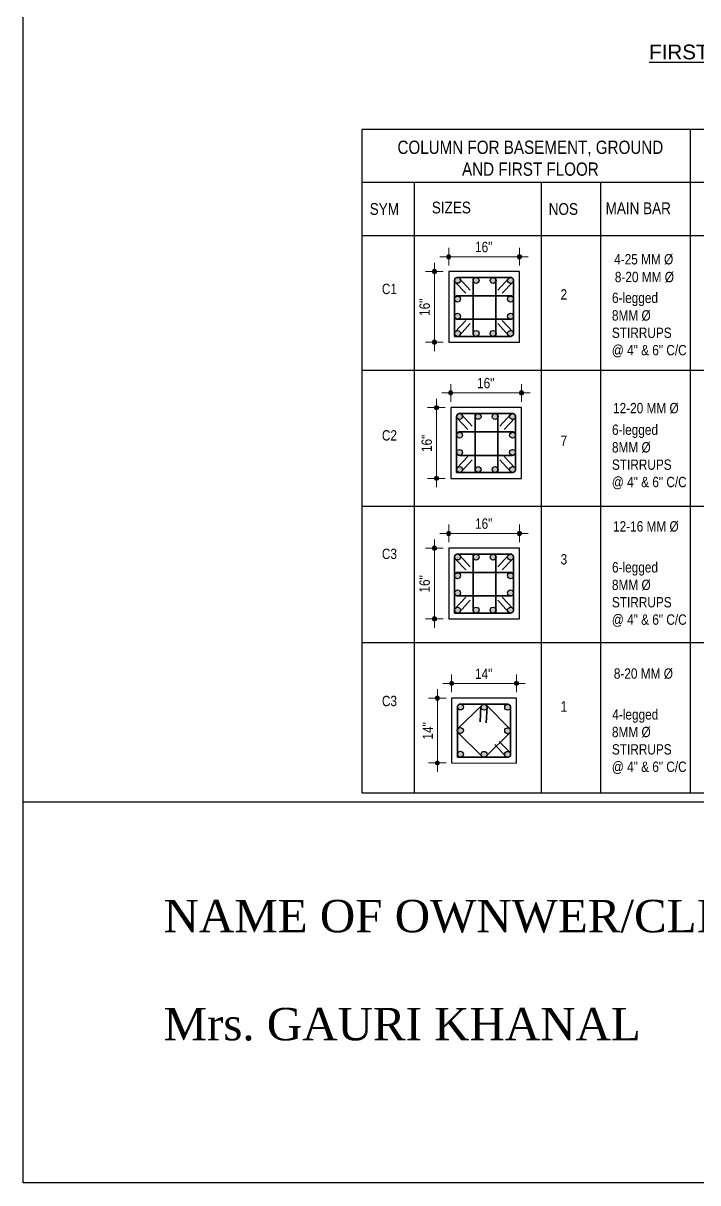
# Model space of a CAD drawing. Header units: inches. Extents: x 57837 to 133168, y 6972 to 27776.
# Drawn here: x 63643 to 64101, y 18018 to 18805 of the extents above; entities that cross this region are included whole.
import ezdxf

# ---------------------------------------------------------------- set-up
doc = ezdxf.new("R2010")
doc.units = ezdxf.units.IN
doc.header["$MEASUREMENT"] = 0
doc.linetypes.add('7', pattern=[102.626827, 39.007475, -24.611877, 39.007475])
for name, color, linetype, lineweight in [('DIM', 2, 'Continuous', 13), ('rod position', 1, 'Continuous', 30), ('stirrup', 60, '7', 35)]:
    doc.layers.add(name, color=color, linetype=linetype, lineweight=lineweight)
doc.layers.add('elevation', color=3, linetype='Continuous')
doc.layers.add('text', color=255, linetype='Continuous')
doc.styles.add('Arial', font='arial.ttf', dxfattribs={"height": 6.5})
doc.styles.get("Standard").update_dxf_attribs({"font": 'ARIALN.TTF', "height": 7})

msp = doc.modelspace()

# ---------------------------------------------------------------- hatches: boundary and pattern name
at = {"lineweight": 13}
h = msp.add_hatch(color=256, dxfattribs=at)
edge = h.paths.add_edge_path()
edge.add_arc((63932.1, 18646.78), 1.42, 180, 540)
h = msp.add_hatch(color=256, dxfattribs=at)
edge = h.paths.add_edge_path()
edge.add_arc((63980.1, 18646.78), 1.42, 0, 360)
h = msp.add_hatch(color=256, dxfattribs=at)
edge = h.paths.add_edge_path()
edge.add_arc((63922.41, 18636.74), 1.42, 90, 450)
h = msp.add_hatch(color=256, dxfattribs=at)
edge = h.paths.add_edge_path()
edge.add_arc((63922.41, 18588.74), 1.42, -90, 270)
h = msp.add_hatch(color=256, dxfattribs=at)
edge = h.paths.add_edge_path()
edge.add_arc((63933.47, 18554.37), 1.42, 180, 540)
h = msp.add_hatch(color=256, dxfattribs=at)
edge = h.paths.add_edge_path()
edge.add_arc((63981.47, 18554.37), 1.42, 0, 360)
h = msp.add_hatch(color=256, dxfattribs=at)
edge = h.paths.add_edge_path()
edge.add_arc((63923.79, 18544.33), 1.42, 90, 450)
h = msp.add_hatch(color=256, dxfattribs=at)
edge = h.paths.add_edge_path()
edge.add_arc((63923.79, 18496.33), 1.42, -90, 270)
h = msp.add_hatch(color=256, dxfattribs=at)
edge = h.paths.add_edge_path()
edge.add_arc((63932.1, 18458.95), 1.42, 180, 540)
h = msp.add_hatch(color=256, dxfattribs=at)
edge = h.paths.add_edge_path()
edge.add_arc((63980.1, 18458.95), 1.42, 0, 360)
h = msp.add_hatch(color=256, dxfattribs=at)
edge = h.paths.add_edge_path()
edge.add_arc((63922.41, 18448.91), 1.42, 90, 450)
h = msp.add_hatch(color=256, dxfattribs=at)
edge = h.paths.add_edge_path()
edge.add_arc((63922.41, 18400.91), 1.42, -90, 270)
h = msp.add_hatch(color=256, dxfattribs=at)
edge = h.paths.add_edge_path()
edge.add_arc((63934.09, 18357.16), 1.42, 180, 540)
h = msp.add_hatch(color=256, dxfattribs=at)
edge = h.paths.add_edge_path()
edge.add_arc((63978.1, 18357.16), 1.42, 0, 360)
h = msp.add_hatch(color=256, dxfattribs=at)
edge = h.paths.add_edge_path()
edge.add_arc((63924.41, 18347.12), 1.42, 90, 450)
h = msp.add_hatch(color=256, dxfattribs=at)
edge = h.paths.add_edge_path()
edge.add_arc((63924.41, 18303.12), 1.42, -90, 270)
at = {"layer": 'DIM'}
h = msp.add_hatch(color=1, dxfattribs=at)
h.paths.add_polyline_path([(63976.1, 18630.79, 0.976448), (63972.1, 18630.69, 0.978811), (63976.1, 18630.61), (63976.1, 18630.74, 0.005228)])
h.paths.add_polyline_path([(63960.22, 18630.69, 0.851655), (63964.12, 18630.06), (63964.12, 18631.32, 0.851655)])
h.paths.add_polyline_path([(63948.72, 18630.69, 1), (63952.72, 18630.69, 1)])
h.paths.add_polyline_path([(63940.1, 18630.74, 1), (63936.1, 18630.74, 0.152148), (63936.45, 18629.61), (63936.89, 18629.15, 0.619217)])
h.paths.add_polyline_path([(63936.1, 18618.26), (63936.1, 18617.83, 0.94791), (63940.09, 18618.05, 0.94791)])
h.paths.add_polyline_path([(63972.1, 18618.05, 0.976081), (63976.1, 18617.95), (63976.1, 18618.14, 0.976231)])
h.paths.add_polyline_path([(63974.1, 18604.38, 0.414124), (63976.1, 18606.38), (63976.1, 18606.51, 0.968482), (63972.1, 18606.38, 0.41361)])
h.paths.add_polyline_path([(63940.09, 18606.38, 0.94791), (63936.1, 18606.59), (63936.1, 18606.28, 0.400279), (63938.1, 18604.38, 0.412876)])
h.paths.add_polyline_path([(63936.1, 18594.93), (63936.1, 18594.51, 0.94791), (63940.09, 18594.72, 0.630262), (63936.83, 18596.28), (63936.48, 18595.91, 0.132974)])
h.paths.add_polyline_path([(63952.72, 18594.74, 1), (63948.72, 18594.74, 1)])
h.paths.add_polyline_path([(63960.22, 18594.74, 0.851655), (63964.12, 18594.12), (63964.12, 18595.37, 0.851655)])
h.paths.add_polyline_path([(63972.1, 18594.71, 1), (63976.1, 18594.71, 0.181661), (63975.61, 18596.03), (63975.48, 18596.16, 0.659668)])
h = msp.add_hatch(color=1, dxfattribs=at)
h.paths.add_polyline_path([(63977.47, 18538.37, 0.976448), (63973.47, 18538.27, 0.978811), (63977.47, 18538.19), (63977.47, 18538.33, 0.005228)])
h.paths.add_polyline_path([(63961.6, 18538.27, 0.851655), (63965.49, 18537.64), (63965.49, 18538.9, 0.851655)])
h.paths.add_polyline_path([(63950.1, 18538.27, 1), (63954.1, 18538.27, 1)])
h.paths.add_polyline_path([(63941.47, 18538.33, 1), (63937.47, 18538.33, 0.152148), (63937.83, 18537.19), (63938.27, 18536.73, 0.619217)])
h.paths.add_polyline_path([(63937.47, 18525.84), (63937.47, 18525.41, 0.94791), (63941.46, 18525.63, 0.94791)])
h.paths.add_polyline_path([(63973.47, 18525.63, 0.976081), (63977.47, 18525.53), (63977.47, 18525.72, 0.976231)])
h.paths.add_polyline_path([(63975.47, 18511.96, 0.414124), (63977.47, 18513.96), (63977.47, 18514.09, 0.968482), (63973.47, 18513.96, 0.41361)])
h.paths.add_polyline_path([(63941.46, 18513.96, 0.94791), (63937.47, 18514.17), (63937.47, 18513.86, 0.400279), (63939.47, 18511.96, 0.412876)])
h.paths.add_polyline_path([(63937.47, 18502.51), (63937.47, 18502.09, 0.94791), (63941.46, 18502.3, 0.630262), (63938.21, 18503.86), (63937.85, 18503.49, 0.132974)])
h.paths.add_polyline_path([(63954.1, 18502.33, 1), (63950.1, 18502.33, 1)])
h.paths.add_polyline_path([(63961.6, 18502.33, 0.851655), (63965.49, 18501.7), (63965.49, 18502.95, 0.851655)])
h.paths.add_polyline_path([(63973.47, 18502.29, 1), (63977.47, 18502.29, 0.181661), (63976.98, 18503.61), (63976.86, 18503.74, 0.659668)])
h = msp.add_hatch(color=1, dxfattribs=at)
h.paths.add_polyline_path([(63976.1, 18442.95, 0.976448), (63972.1, 18442.85, 0.978811), (63976.1, 18442.77), (63976.1, 18442.91, 0.005228)])
h.paths.add_polyline_path([(63960.22, 18442.85, 0.851655), (63964.12, 18442.22), (63964.12, 18443.48, 0.851655)])
h.paths.add_polyline_path([(63948.72, 18442.85, 1), (63952.72, 18442.85, 1)])
h.paths.add_polyline_path([(63940.1, 18442.91, 1), (63936.1, 18442.91, 0.152148), (63936.45, 18441.77), (63936.89, 18441.31, 0.619217)])
h.paths.add_polyline_path([(63936.1, 18430.42), (63936.1, 18429.99, 0.94791), (63940.09, 18430.21, 0.94791)])
h.paths.add_polyline_path([(63972.1, 18430.21, 0.976081), (63976.1, 18430.11), (63976.1, 18430.3, 0.976231)])
h.paths.add_polyline_path([(63974.1, 18416.54, 0.414124), (63976.1, 18418.54), (63976.1, 18418.67, 0.968482), (63972.1, 18418.54, 0.41361)])
h.paths.add_polyline_path([(63940.09, 18418.54, 0.94791), (63936.1, 18418.75), (63936.1, 18418.44, 0.400279), (63938.1, 18416.54, 0.412876)])
h.paths.add_polyline_path([(63936.1, 18407.09), (63936.1, 18406.67, 0.94791), (63940.09, 18406.88, 0.630262), (63936.83, 18408.44), (63936.48, 18408.07, 0.132974)])
h.paths.add_polyline_path([(63952.72, 18406.91, 1), (63948.72, 18406.91, 1)])
h.paths.add_polyline_path([(63960.22, 18406.91, 0.851655), (63964.12, 18406.28), (63964.12, 18407.53, 0.851655)])
h.paths.add_polyline_path([(63972.1, 18406.87, 1), (63976.1, 18406.87, 0.181661), (63975.61, 18408.19), (63975.48, 18408.32, 0.659668)])
h = msp.add_hatch(color=1, dxfattribs=at)
h.paths.add_polyline_path([(63938.09, 18325.33), (63938.09, 18324.91, 0.94791), (63942.08, 18325.12, 0.94791)])
h.paths.add_polyline_path([(63958.1, 18340.93, 0.528507), (63955.37, 18342.79, 0.101707), (63954.73, 18342.31), (63954.4, 18341.99, 0.140749), (63954.1, 18340.93, 1)])
h.paths.add_polyline_path([(63940.11, 18343.12), (63940.09, 18343.12, 0.414214), (63938.09, 18341.12, 1), (63942.09, 18341.12, 0.411781)])
h.paths.add_polyline_path([(63938.09, 18309.31), (63938.09, 18308.88, 0.338398), (63939.77, 18307.12), (63940.4, 18307.12, 0.368474), (63942.08, 18309.09, 0.94791)])
h.paths.add_polyline_path([(63954.1, 18308.99, 0.183047), (63954.6, 18307.66), (63954.78, 18307.48, 0.11652), (63955.59, 18307.05), (63956.59, 18307.05, 0.343594), (63958.1, 18308.99, 1)])
h.paths.add_polyline_path([(63973.61, 18310.27), (63973.48, 18310.4, 0.659668), (63970.1, 18308.95, 0.358569), (63971.72, 18306.99), (63972.1, 18306.99, 0.414214), (63974.1, 18308.99), (63974.1, 18309.04, 0.170621)])
h.paths.add_polyline_path([(63973.42, 18326.44), (63973.23, 18326.64, 0.60277), (63970.1, 18324.99, 0.978811), (63974.1, 18324.9), (63974.1, 18325.07, 0.198912)])
h.paths.add_polyline_path([(63974.1, 18340.85), (63974.1, 18340.99, 0.005228), (63974.1, 18341.03, 0.976448), (63970.1, 18340.93, 0.978811)])

# ---------------------------------------------------------------- linework, layer by layer
at = {"color": 1}
for p, q in [((63643.31, 18018.07), (63643.31, 20130.13)), ((66523.31, 18018.07), (63643.31, 18018.07))]:
    msp.add_line(p, q, dxfattribs=at)
at = {"lineweight": 13}
for p, q in [((63932.1, 18640.78), (63932.1, 18652.78)), ((63980.1, 18652.78), (63980.1, 18640.78)), ((63922.41, 18630.74), (63922.41, 18642.74)), ((63938.1, 18646.78), (63926.1, 18646.78)), ((63974.1, 18646.78), (63986.1, 18646.78)), ((63916.41, 18636.74), (63928.41, 18636.74)), ((63928.41, 18588.74), (63916.41, 18588.74)), ((63922.41, 18594.74), (63922.41, 18582.74)), ((63933.47, 18548.37), (63933.47, 18560.37)), ((63981.47, 18560.37), (63981.47, 18548.37)), ((63923.79, 18538.33), (63923.79, 18550.33)), ((63939.47, 18554.37), (63927.47, 18554.37)), ((63975.47, 18554.37), (63987.47, 18554.37)), ((63917.79, 18544.33), (63929.79, 18544.33)), ((63923.79, 18502.33), (63923.79, 18490.33)), ((63929.79, 18496.33), (63917.79, 18496.33)), ((63932.1, 18452.95), (63932.1, 18464.95)), ((63980.1, 18464.95), (63980.1, 18452.95)), ((63922.41, 18442.91), (63922.41, 18454.91)), ((63938.1, 18458.95), (63926.1, 18458.95)), ((63974.1, 18458.95), (63986.1, 18458.95)), ((63916.41, 18448.91), (63928.41, 18448.91)), ((63922.41, 18406.91), (63922.41, 18394.91)), ((63928.41, 18400.91), (63916.41, 18400.91)), ((63934.09, 18351.16), (63934.09, 18363.16)), ((63978.1, 18363.16), (63978.1, 18351.16)), ((63924.41, 18341.12), (63924.41, 18353.12)), ((63940.09, 18357.16), (63928.09, 18357.16)), ((63972.1, 18357.16), (63984.1, 18357.16)), ((63918.41, 18347.12), (63930.41, 18347.12)), ((63924.41, 18309.12), (63924.41, 18297.12)), ((63930.41, 18303.12), (63918.41, 18303.12))]:
    msp.add_line(p, q, dxfattribs=at)
for p in [(63643.31, 18018.07), (66523.31, 18276.38)]:
    msp.add_line(p, (63643.31, 18276.38))
for centre in [(63932.1, 18646.78), (63980.1, 18646.78), (63922.41, 18636.74), (63922.41, 18588.74), (63933.47, 18554.37), (63981.47, 18554.37), (63923.79, 18544.33), (63923.79, 18496.33), (63932.1, 18458.95), (63980.1, 18458.95), (63922.41, 18448.91), (63922.41, 18400.91), (63934.09, 18357.16), (63978.1, 18357.16), (63924.41, 18347.12), (63924.41, 18303.12)]:
    msp.add_circle(centre, 1.42, dxfattribs=at)
at = {"layer": 'DIM', "linetype": 'ByBlock'}
for p, q in [((63976.1, 18646.78), (63936.1, 18646.78)), ((63922.41, 18632.74), (63922.41, 18592.74)), ((63977.47, 18554.37), (63937.47, 18554.37)), ((63923.79, 18540.33), (63923.79, 18500.33)), ((63976.1, 18458.95), (63936.1, 18458.95)), ((63922.41, 18444.91), (63922.41, 18404.91)), ((63974.1, 18357.16), (63938.09, 18357.16)), ((63924.41, 18343.12), (63924.41, 18307.12))]:
    msp.add_line(p, q, dxfattribs=at)
at = {"layer": 'elevation'}
for p, q in [((63873.31, 18282.63), (63873.31, 18733.31)), ((63873.31, 18733.31), (64952.99, 18733.31)), ((64095.98, 18733.31), (64095.98, 18282.63)), ((63873.31, 18697.31), (64952.99, 18697.31)), ((63908.61, 18697.31), (63908.61, 18282.63)), ((63994.77, 18697.31), (63994.77, 18282.63)), ((63994.77, 18697.31), (63994.77, 18282.63)), ((64035.09, 18697.31), (64035.09, 18282.63)), ((63873.31, 18661.31), (64952.99, 18661.31)), ((63980.1, 18636.74), (63932.1, 18636.74)), ((63932.1, 18636.74), (63932.1, 18588.74)), ((63980.1, 18588.74), (63980.1, 18636.74)), ((63932.1, 18588.74), (63980.1, 18588.74)), ((63873.31, 18569.83), (64558.91, 18569.83)), ((63981.47, 18544.33), (63933.47, 18544.33)), ((63933.47, 18544.33), (63933.47, 18496.33)), ((63981.47, 18496.33), (63981.47, 18544.33)), ((63933.47, 18496.33), (63981.47, 18496.33)), ((63873.31, 18477.41), (64558.91, 18477.41)), ((63980.1, 18448.91), (63932.1, 18448.91)), ((63932.1, 18448.91), (63932.1, 18400.91)), ((63980.1, 18400.91), (63980.1, 18448.91)), ((63932.1, 18400.91), (63980.1, 18400.91)), ((63873.31, 18384.99), (64558.91, 18384.99)), ((63978.1, 18346.99), (63934.09, 18347.12)), ((63934.09, 18347.12), (63934.09, 18303.12)), ((63978.1, 18302.99), (63978.1, 18346.99)), ((63934.09, 18303.12), (63978.1, 18302.99)), ((64558.91, 18282.63), (63873.31, 18282.63))]:
    msp.add_line(p, q, dxfattribs=at)
at = {"layer": 'rod position'}
for centre in [(63938.1, 18630.74), (63950.72, 18630.69), (63962.22, 18630.69), (63974.1, 18630.69), (63938.09, 18618.05), (63974.1, 18618.05), (63938.09, 18606.38), (63974.1, 18606.38), (63938.09, 18594.72), (63950.72, 18594.74), (63962.22, 18594.74), (63974.1, 18594.71), (63939.47, 18538.33), (63952.1, 18538.27), (63963.6, 18538.27), (63975.47, 18538.27), (63939.46, 18525.63), (63975.47, 18525.63), (63939.46, 18513.96), (63975.47, 18513.96), (63939.46, 18502.3), (63952.1, 18502.33), (63963.6, 18502.33), (63975.47, 18502.29), (63938.1, 18442.91), (63950.72, 18442.85), (63962.22, 18442.85), (63974.1, 18442.85), (63938.09, 18430.21), (63974.1, 18430.21), (63938.09, 18418.54), (63974.1, 18418.54), (63938.09, 18406.88), (63950.72, 18406.91), (63962.22, 18406.91), (63974.1, 18406.87), (63940.09, 18341.12), (63956.1, 18340.93), (63972.1, 18340.93), (63940.08, 18325.12), (63972.1, 18324.99), (63940.08, 18309.09), (63956.1, 18308.99), (63972.1, 18308.95)]:
    msp.add_circle(centre, 2, dxfattribs=at)
at = {"layer": 'stirrup'}
for p, q in [((63936.1, 18630.74), (63936.1, 18592.74)), ((63943.76, 18621.98), (63936.48, 18629.58)), ((63974.1, 18632.74), (63938.1, 18632.74)), ((63939.46, 18632.11), (63946.75, 18624.08)), ((63964.12, 18632.74), (63948.62, 18632.74)), ((63948.62, 18632.74), (63948.62, 18592.74)), ((63964.12, 18592.74), (63964.12, 18632.74)), ((63972.74, 18632.11), (63965.45, 18624.08)), ((63968.43, 18621.98), (63975.72, 18629.58)), ((63976.1, 18594.74), (63976.1, 18630.74)), ((63938.1, 18620.33), (63974.1, 18620.33)), ((63936.1, 18606.38), (63936.1, 18618.33)), ((63976.1, 18618.33), (63976.1, 18606.38)), ((63943.76, 18603.51), (63936.48, 18595.91)), ((63974.1, 18604.38), (63938.1, 18604.38)), ((63968.43, 18603.51), (63975.72, 18595.91)), ((63939.46, 18593.38), (63946.75, 18601.41)), ((63972.74, 18593.38), (63965.45, 18601.41)), ((63936.1, 18594.93), (63936.1, 18592.74)), ((63936.1, 18592.74), (63974.1, 18592.74)), ((63936.1, 18592.74), (63938.4, 18592.74)), ((63948.62, 18592.74), (63964.12, 18592.74)), ((63937.47, 18538.33), (63937.47, 18500.33)), ((63945.14, 18529.56), (63937.85, 18537.16)), ((63975.47, 18540.33), (63939.47, 18540.33)), ((63940.83, 18539.69), (63948.12, 18531.66)), ((63965.49, 18540.33), (63949.99, 18540.33)), ((63949.99, 18540.33), (63949.99, 18500.33)), ((63965.49, 18500.33), (63965.49, 18540.33)), ((63974.11, 18539.69), (63966.83, 18531.66)), ((63969.81, 18529.56), (63977.09, 18537.16)), ((63977.47, 18502.33), (63977.47, 18538.33)), ((63937.47, 18513.96), (63937.47, 18525.91)), ((63939.47, 18527.91), (63975.47, 18527.91)), ((63977.47, 18525.91), (63977.47, 18513.96)), ((63945.14, 18511.09), (63937.85, 18503.49)), ((63975.47, 18511.96), (63939.47, 18511.96)), ((63940.83, 18500.96), (63948.12, 18508.99)), ((63974.11, 18500.96), (63966.83, 18508.99)), ((63969.81, 18511.09), (63977.09, 18503.49)), ((63937.47, 18502.51), (63937.47, 18500.33)), ((63937.47, 18500.33), (63975.47, 18500.33)), ((63937.47, 18500.33), (63939.78, 18500.33)), ((63949.99, 18500.33), (63965.49, 18500.33)), ((63936.1, 18442.91), (63936.1, 18404.91)), ((63943.76, 18434.14), (63936.48, 18441.74)), ((63974.1, 18444.91), (63938.1, 18444.91)), ((63939.46, 18444.28), (63946.75, 18436.24)), ((63964.12, 18444.91), (63948.62, 18444.91)), ((63948.62, 18444.91), (63948.62, 18404.91)), ((63964.12, 18404.91), (63964.12, 18444.91)), ((63972.74, 18444.28), (63965.45, 18436.24)), ((63968.43, 18434.14), (63975.72, 18441.74)), ((63976.1, 18406.91), (63976.1, 18442.91)), ((63936.1, 18418.54), (63936.1, 18430.49)), ((63938.1, 18432.49), (63974.1, 18432.49)), ((63976.1, 18430.49), (63976.1, 18418.54)), ((63943.76, 18415.68), (63936.48, 18408.07)), ((63974.1, 18416.54), (63938.1, 18416.54)), ((63968.43, 18415.68), (63975.72, 18408.07)), ((63936.1, 18407.09), (63936.1, 18404.91)), ((63939.46, 18405.54), (63946.75, 18413.57)), ((63972.74, 18405.54), (63965.45, 18413.57)), ((63936.1, 18404.91), (63974.1, 18404.91)), ((63936.1, 18404.91), (63938.4, 18404.91)), ((63948.62, 18404.91), (63964.12, 18404.91)), ((63938.09, 18341.12), (63938.09, 18307.12)), ((63938.37, 18326.44), (63954.73, 18342.31)), ((63972.1, 18342.99), (63940.09, 18343.12)), ((63953.47, 18331.11), (63953.86, 18341.63)), ((63957.55, 18342.5), (63973.42, 18326.44)), ((63958.25, 18341.26), (63957.55, 18330.43)), ((63974.1, 18308.99), (63974.1, 18340.99)), ((63954.78, 18307.48), (63938.56, 18323.61)), ((63973.61, 18323.62), (63957.6, 18307.67)), ((63970.74, 18307.62), (63963.45, 18315.65)), ((63966.43, 18317.76), (63973.72, 18310.15)), ((63938.09, 18309.31), (63938.09, 18307.12)), ((63938.09, 18307.12), (63972.1, 18306.99)), ((63938.09, 18307.12), (63940.4, 18307.12))]:
    msp.add_line(p, q, dxfattribs=at)
for centre, start, end in [((63938.1, 18630.74), 90, 180), ((63974.1, 18630.74), 0, 90), ((63938.1, 18618.33), 90, 180), ((63974.1, 18618.33), 0, 90), ((63938.1, 18606.38), 180, 270), ((63974.1, 18606.38), 270, 0), ((63974.1, 18594.74), 270, 0), ((63939.47, 18538.33), 90, 180), ((63975.47, 18538.33), 0, 90), ((63939.47, 18525.91), 90, 180), ((63975.47, 18525.91), 0, 90), ((63939.47, 18513.96), 180, 270), ((63975.47, 18513.96), 270, 0), ((63975.47, 18502.33), 270, 0), ((63938.1, 18442.91), 90, 180), ((63974.1, 18442.91), 0, 90), ((63938.1, 18430.49), 90, 180), ((63974.1, 18430.49), 0, 90), ((63938.1, 18418.54), 180, 270), ((63974.1, 18418.54), 270, 0), ((63974.1, 18406.91), 270, 0), ((63940.09, 18341.12), 90, 180), ((63956.23, 18340.99), 48.81669, 138.81669), ((63972.1, 18340.99), 0, 90), ((63939.88, 18325.12), 138.81669, 228.81669), ((63972.1, 18324.94), 318.81669, 48.81669), ((63956.1, 18308.99), 228.81669, 318.81669), ((63972.1, 18308.99), 270, 0)]:
    msp.add_arc(centre, 2, start, end, dxfattribs=at)

# ---------------------------------------------------------------- texts
at = {"insert": (63738.53, 18210.17), "char_height": 22, "width": 678.2681, "attachment_point": 1}
msp.add_mtext('{\\fTimes New Roman|b0|i0|c0|p18;NAME OF OWNWER/CLIENT:\\P\\PMrs. GAURI KHANAL}', dxfattribs=at)
at = {"layer": 'DIM'}
for s, p in [('16"', (63949.97, 18649.92)), ('16"', (63951.35, 18557.5)), ('16"', (63949.97, 18462.08)), ('14"', (63949.97, 18360.17))]:
    msp.add_text(s, height=7, dxfattribs=at).set_placement(p)
for s, p in [('16"', (63919.28, 18606.62)), ('16"', (63920.66, 18514.2)), ('16"', (63919.28, 18418.78)), ('14"', (63921.4, 18319))]:
    msp.add_text(s, height=7, rotation=90, dxfattribs=at).set_placement(p)
at = {"layer": 'text', "style": 'Arial'}
msp.add_text('%%UFIRST FLOOR COLUMN AND BEAM LAYOUT PLAN', height=9.9996, dxfattribs=at).set_placement((64068.13, 18780.8))
at = {"layer": 'text'}
for s, height, p in [('COLUMN FOR BASEMENT, GROUND', 9, (63897.32, 18716.6)), ('AND FIRST FLOOR', 9, (63941.16, 18701.77)), ('4-25 MM Ø', 7, (64044.4, 18641.58)), ('8-20 MM Ø', 7, (64044.87, 18629.53)), ('C1', 7, (63886.76, 18621.44)), ('6-legged', 7, (64042.95, 18615.38)), ('8MM Ø', 7, (64042.91, 18603.45)), ('STIRRUPS', 7, (64042.87, 18591.66)), ('@ 4" & 6" C/C', 7, (64042.81, 18579.87)), ('12-20 MM Ø', 7, (64043.64, 18540.52)), ('6-legged', 7, (64042.95, 18525.85)), ('C2', 7, (63886.76, 18522.02)), ('8MM Ø', 7, (64042.91, 18513.92)), ('STIRRUPS', 7, (64042.87, 18502.13)), ('@ 4" & 6" C/C', 7, (64042.81, 18490.34)), ('12-16 MM Ø', 7, (64043.64, 18460.23)), ('C3', 7, (63886.76, 18441.6)), ('6-legged', 7, (64042.95, 18432.44)), ('8MM Ø', 7, (64042.91, 18420.52)), ('STIRRUPS', 7, (64042.87, 18408.73)), ('@ 4" & 6" C/C', 7, (64042.81, 18396.94)), ('8-20 MM Ø', 7, (64044.18, 18360.31)), ('C3', 7, (63886.76, 18341.68)), ('4-legged', 7, (64043.14, 18332.55)), ('8MM Ø', 7, (64042.91, 18320.63)), ('STIRRUPS', 7, (64042.87, 18308.84)), ('@ 4" & 6" C/C', 7, (64042.81, 18297.04))]:
    msp.add_text(s, height=height, dxfattribs=at).set_placement(p)
at = {"layer": 'text', "linetype": 'ByBlock', "lineweight": -3}
for s, height, p in [('SYM', 8, (63878.51, 18675.19)), ('SIZES', 8, (63920.65, 18676.19)), ('NOS', 8, (63999.96, 18675.19)), ('MAIN BAR', 8, (64038.6, 18675.69)), ('2', 7, (64008.02, 18617.72)), ('7', 7, (64008.02, 18518.3)), ('3', 7, (64008.02, 18437.88)), ('1', 7, (64008.02, 18337.96))]:
    msp.add_text(s, height=height, dxfattribs=at).set_placement(p)

doc.saveas('drawing.dxf')
